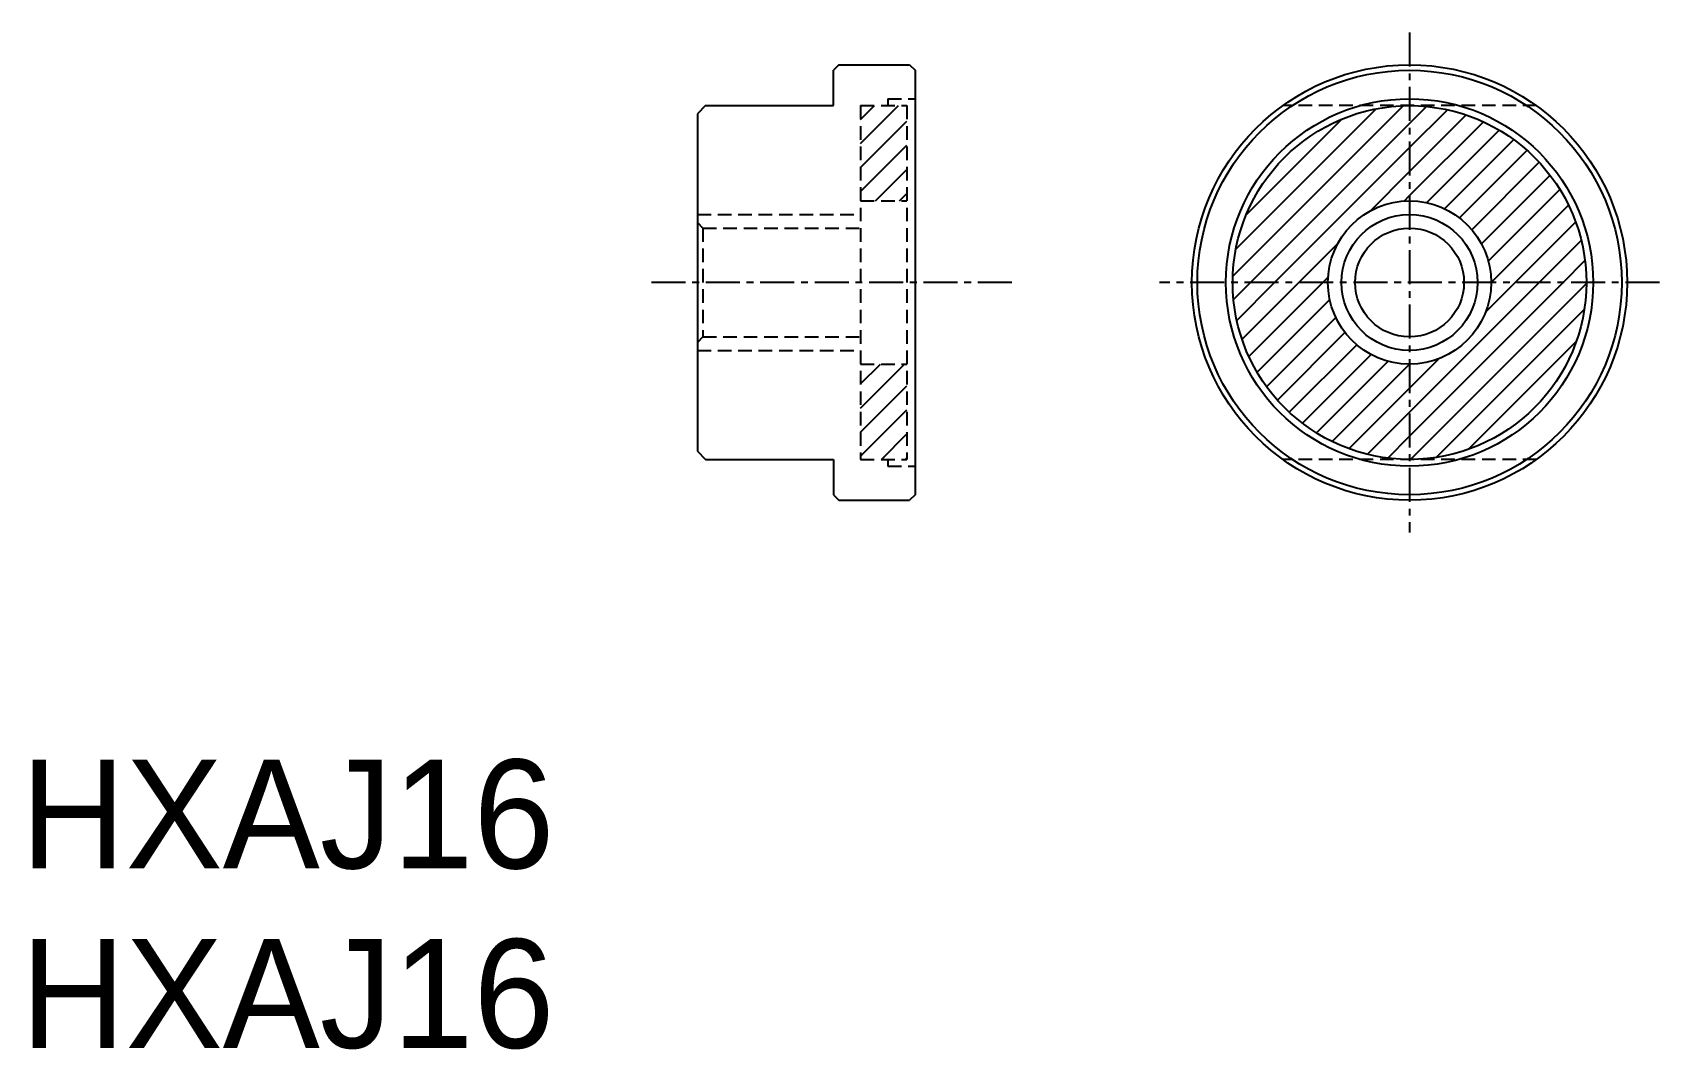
# Model space of a CAD drawing. Extents: x 122.4 to 182.2, y 150.5 to 187.8.
import ezdxf

# ---------------------------------------------------------------- set-up
doc = ezdxf.new("R2010")
doc.units = 0
doc.linetypes.add('CENTER', pattern=[2, 1.25, -0.25, 0.25, -0.25])
doc.linetypes.add('DASHED', pattern=[0.75, 0.5, -0.25])
doc.layers.get('0').update_dxf_attribs({"linetype": 'CONTINUOUS'})
doc.layers.add('CENTER', color=1, linetype='CENTER')

# ---------------------------------------------------------------- blocks, each defined once
blk = doc.blocks.new('*X2')
at = {"color": 0, "linetype": 'CONTINUOUS'}
for p, q in [((152.82, 183.756), (154.209, 185.145)), ((152.82, 184.64), (153.325, 185.145)), ((166.502, 178.877), (172.766, 185.141)), ((166.615, 179.874), (171.769, 185.027)), ((172.998, 184.489), (173.624, 185.114)), ((172.998, 183.605), (174.388, 184.994)), ((152.82, 182.872), (154.52, 184.572)), ((166.995, 181.137), (170.506, 184.648)), ((167.154, 178.645), (172.998, 184.489)), ((172.998, 182.721), (175.08, 184.802)), ((172.998, 181.837), (175.712, 184.551)), ((173.624, 181.579), (176.293, 184.248)), ((152.82, 181.988), (154.52, 183.688)), ((174.284, 181.355), (176.827, 183.898)), ((168.038, 178.645), (172.998, 183.605)), ((174.832, 181.019), (177.316, 183.503)), ((175.284, 180.587), (177.763, 183.066)), ((153.36, 181.645), (154.52, 182.804)), ((171.548, 181.271), (172.998, 182.721)), ((175.642, 180.062), (178.167, 182.586)), ((154.244, 181.645), (154.52, 181.92)), ((172.799, 181.638), (172.998, 181.837)), ((175.894, 179.429), (178.527, 182.063)), ((175.998, 178.65), (178.841, 181.493)), ((176.877, 178.645), (179.105, 180.872)), ((168.922, 178.645), (170.372, 180.095)), ((177.761, 178.645), (179.311, 180.195)), ((178.645, 178.645), (179.448, 179.448)), ((169.806, 178.645), (170.005, 178.844)), ((166.528, 178.019), (167.154, 178.645)), ((166.648, 177.255), (168.038, 178.645)), ((166.84, 176.563), (168.922, 178.645)), ((167.092, 175.931), (169.806, 178.645)), ((172.998, 172.998), (178.645, 178.645)), ((172.998, 173.882), (177.761, 178.645)), ((173.029, 172.145), (179.498, 178.614)), ((175.797, 177.565), (176.877, 178.645)), ((167.395, 175.35), (170.064, 178.019)), ((173.988, 172.221), (179.422, 177.655)), ((167.745, 174.816), (170.288, 177.359)), ((168.14, 174.327), (170.624, 176.811)), ((175.17, 172.518), (179.125, 176.473)), ((168.577, 173.88), (171.055, 176.359)), ((169.057, 173.476), (171.581, 176)), ((172.998, 174.766), (174.078, 175.846)), ((152.82, 174.033), (154.431, 175.645)), ((152.82, 174.917), (153.548, 175.645)), ((169.58, 173.116), (172.214, 175.749)), ((170.15, 172.802), (172.993, 175.645)), ((152.82, 173.149), (154.52, 174.849)), ((170.771, 172.538), (172.998, 174.766)), ((177.371, 173.835), (177.808, 174.272)), ((152.82, 172.265), (154.52, 173.965)), ((171.448, 172.332), (172.998, 173.882)), ((153.583, 172.145), (154.52, 173.082)), ((172.195, 172.195), (172.998, 172.998)), ((154.467, 172.145), (154.52, 172.198))]:
    blk.add_line(p, q, dxfattribs=at)

msp = doc.modelspace()

# ---------------------------------------------------------------- linework, layer by layer
at = {"color": 7, "linetype": 'CONTINUOUS'}
for p, q in [((152.02, 186.645), (151.82, 186.445)), ((152.02, 186.645), (154.62, 186.645)), ((154.62, 186.645), (154.82, 186.445)), ((151.82, 185.145), (151.82, 186.445)), ((154.82, 186.445), (154.82, 170.845)), ((147.12, 185.145), (146.82, 184.845)), ((146.82, 184.845), (146.82, 180.045)), ((147.12, 185.145), (151.82, 185.145)), ((146.82, 180.045), (146.82, 177.245)), ((146.82, 177.245), (146.82, 172.445)), ((146.82, 172.445), (147.12, 172.145)), ((147.12, 172.145), (151.82, 172.145)), ((151.82, 172.145), (151.82, 170.845)), ((151.82, 170.845), (152.02, 170.645)), ((152.02, 170.645), (154.62, 170.645)), ((154.82, 170.845), (154.62, 170.645))]:
    msp.add_line(p, q, dxfattribs=at)
at = {"color": 3, "linetype": 'DASHED'}
for p, q in [((152.82, 185.145), (152.82, 172.145)), ((152.82, 185.145), (154.52, 185.145)), ((153.82, 185.395), (153.82, 185.145)), ((153.82, 185.395), (154.82, 185.395)), ((154.52, 185.145), (154.52, 172.145)), ((177.662, 185.145), (168.335, 185.145)), ((152.82, 181.645), (154.52, 181.645)), ((146.82, 181.145), (152.82, 181.145)), ((146.82, 180.845), (147.02, 180.645)), ((147.02, 180.645), (152.82, 180.645)), ((147.02, 180.645), (147.02, 176.645)), ((147.02, 176.645), (146.82, 176.445)), ((147.02, 176.645), (152.82, 176.645)), ((146.82, 176.145), (152.82, 176.145)), ((152.82, 175.645), (154.52, 175.645)), ((152.82, 172.145), (154.52, 172.145)), ((153.82, 172.145), (153.82, 171.895)), ((153.82, 171.895), (154.82, 171.895)), ((177.662, 172.145), (168.335, 172.145))]:
    msp.add_line(p, q, dxfattribs=at)
at = {"color": 7, "linetype": 'CONTINUOUS'}
for radius in [8, 7.8, 6.75, 6.5, 3, 2]:
    msp.add_circle((172.998, 178.645), radius, dxfattribs=at)
at = {"color": 3, "linetype": 'CONTINUOUS'}
msp.add_circle((172.998, 178.645), 2.5, dxfattribs=at)
at = {"layer": 'CENTER', "color": 1, "linetype": 'CENTER'}
for p, q in [((172.998, 187.832), (172.998, 169.457)), ((158.379, 178.645), (145.132, 178.645)), ((182.185, 178.645), (163.811, 178.645))]:
    msp.add_line(p, q, dxfattribs=at)

# ---------------------------------------------------------------- block references
at = {"color": 3, "linetype": 'CONTINUOUS'}
msp.add_blockref('*X2', (0, 0), dxfattribs=at)

# ---------------------------------------------------------------- texts
at = {"color": 7, "linetype": 'CONTINUOUS'}
for p in [(121.938, 157.113), (121.938, 150.515)]:
    msp.add_text('HXAJ16', height=4, dxfattribs=at).set_placement(p)

doc.saveas('drawing.dxf')
